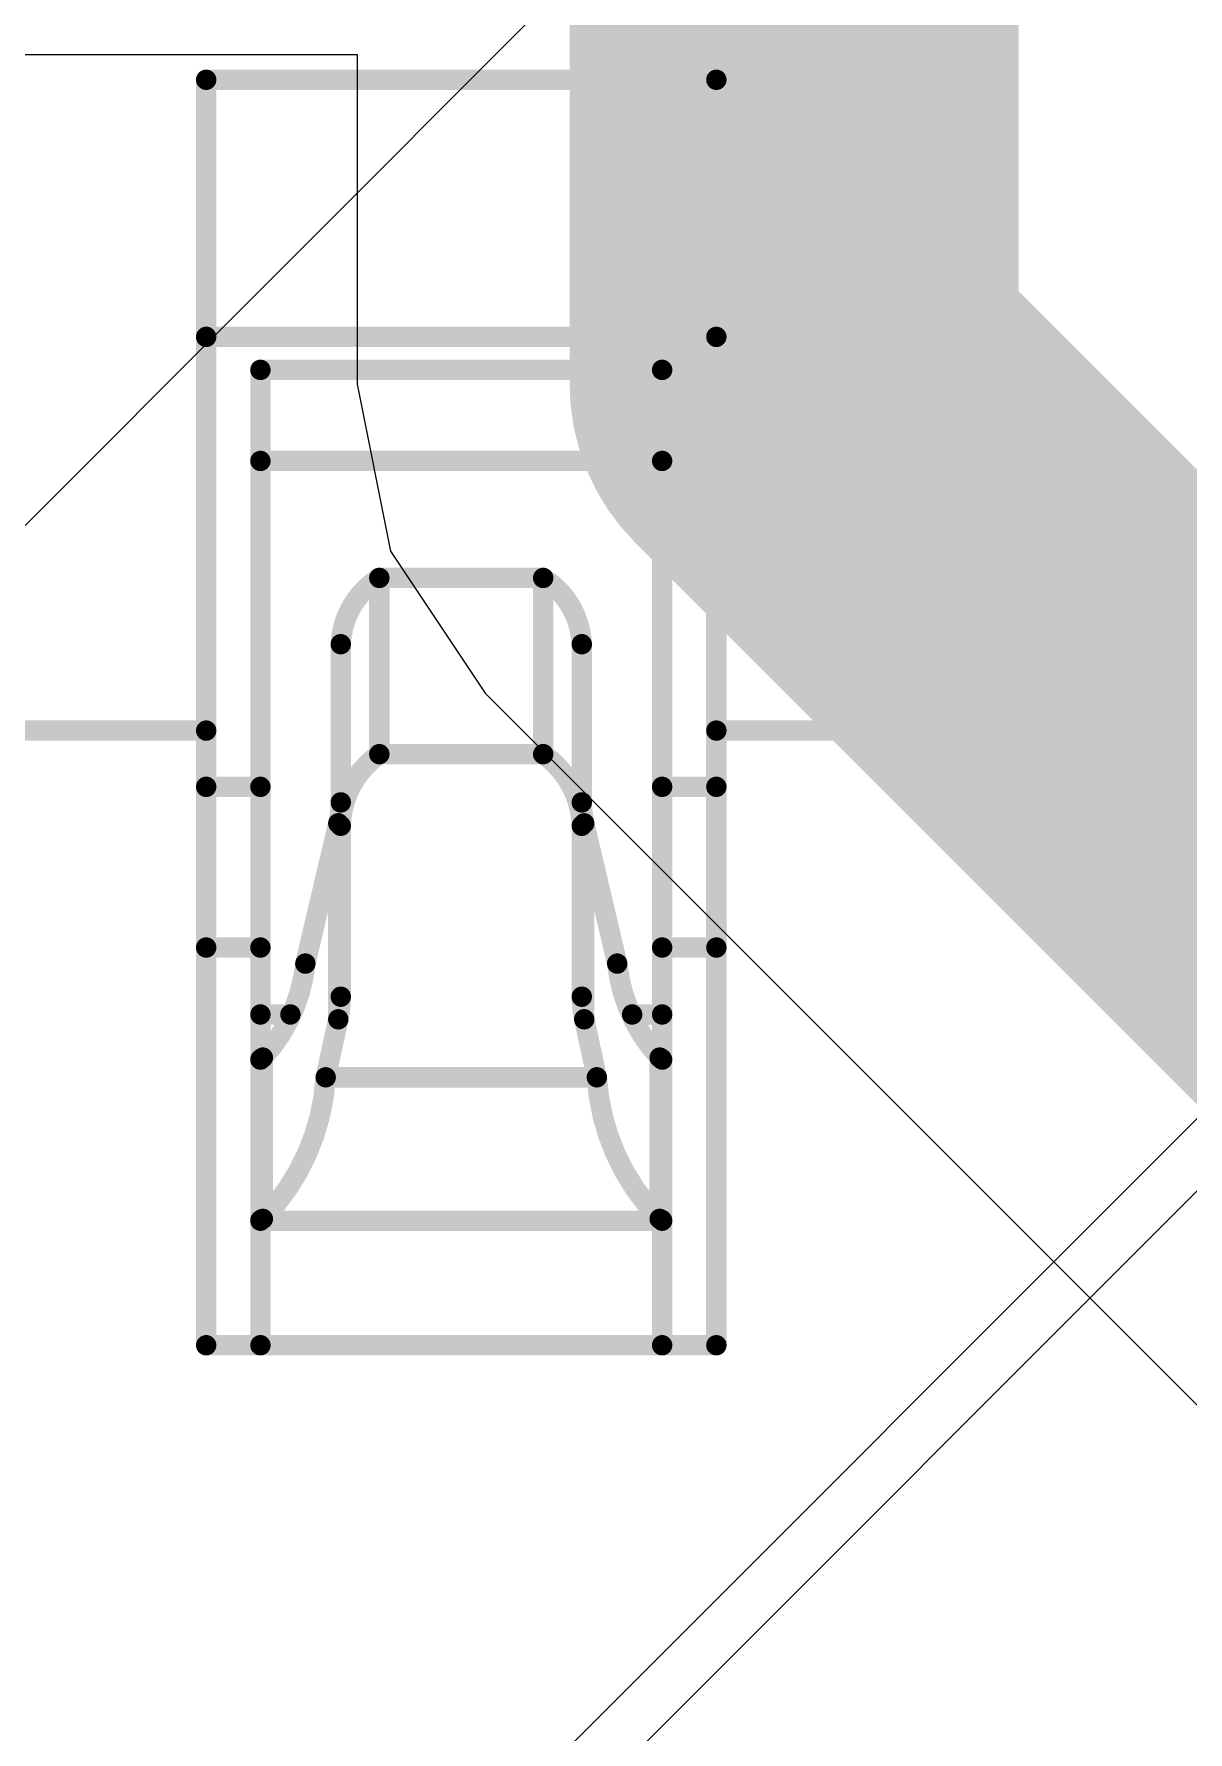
# Model space of a CAD drawing. Header units: inches. Extents: x -11 to 5433, y -4 to 5447.
# Drawn here: x 19.109 to 19.827, y 30.047 to 31.103 of the extents above; entities that cross this region are included whole.
import ezdxf

# ---------------------------------------------------------------- set-up
doc = ezdxf.new("R2010")
doc.units = ezdxf.units.IN
for name, color, linetype in [('Bottom Solder', 6, 'Continuous'), ('Mechanical 4', 56, 'Continuous'), ('Top Layer', 1, 'Continuous'), ('Top Solder', 216, 'Continuous')]:
    doc.layers.add(name, color=color, linetype=linetype)

# ---------------------------------------------------------------- blocks, each defined once
blk = doc.blocks.new('WQFN_30_EP_2_5_4_5__B_27')
at = {"layer": 'Bottom Solder'}
for p in [(-1.4882622, -1.9383248), (-0.9382505999999999, -2.488311)]:
    blk.add_line(p, (-5421.1859699, -5425.6862022), dxfattribs=at)
blk = doc.blocks.new('TL3340AF160QG_48')
at = {"layer": 'Top Solder'}
blk.add_line((0.7722387399999999, 1.95276216), (-5443.02270804, 5441.637178679999), dxfattribs=at)

msp = doc.modelspace()

# ---------------------------------------------------------------- linework, layer by layer
at = {"layer": 'Mechanical 4'}
for points in [[(19.2161541, 31.07494674, 0.0127, 0.0127, 0), (19.5336541, 31.07494674, 0.0127, 0.0127, 0)], [(19.2161541, 30.28744514, 0.0127, 0.0127, 0), (19.2161541, 31.07494674, 0.0127, 0.0127, 0)], [(19.5336541, 30.66994628, 0.0127, 0.0127, 0), (19.5336541, 31.07494674, 0.0127, 0.0127, 0)], [(19.2161541, 30.91494452, 0.0127, 0.0127, 0), (19.5336541, 30.91494452, 0.0127, 0.0127, 0)], [(19.24990562, 30.89440862, 0.0127, 0.0127, 0), (19.49990512, 30.89440862, 0.0127, 0.0127, 0)], [(19.24990562, 30.28744514, 0.0127, 0.0127, 0), (19.24990562, 30.89440862, 0.0127, 0.0127, 0)], [(19.49990512, 30.28744514, 0.0127, 0.0127, 0), (19.49990512, 30.89440862, 0.0127, 0.0127, 0)], [(19.24990562, 30.83773868, 0.0127, 0.0127, 0), (19.49990512, 30.83773868, 0.0127, 0.0127, 0)], [(19.29990552, 30.72369522, 0.0127, 0.0127, -0.2473774344944057), (19.3239136, 30.76494482, 0.0127, 0.0127, 0)], [(19.32391614, 30.76494482, 0.0127, 0.0127, 0), (19.4258946, 30.76494482, 0.0127, 0.0127, 0)], [(19.32391614, 30.65528286, 0.0127, 0.0127, 0), (19.32391614, 30.76494482, 0.0127, 0.0127, 0)], [(19.4258946, 30.65528286, 0.0127, 0.0127, 0), (19.4258946, 30.76494482, 0.0127, 0.0127, 0)], [(19.42589714, 30.76494482, 0.0127, 0.0127, -0.2473774344944055), (19.44990522, 30.72369522, 0.0127, 0.0127, 0)], [(19.29990552, 30.50434844, 0.0127, 0.0127, 0), (19.29990552, 30.72369522, 0.0127, 0.0127, 0)], [(19.44990522, 30.50434844, 0.0127, 0.0127, 0), (19.44990522, 30.72369522, 0.0127, 0.0127, 0)], [(18.8986541, 30.66994628, 0.0127, 0.0127, 0), (19.2161541, 30.66994628, 0.0127, 0.0127, 0)], [(19.5336541, 30.66994628, 0.0127, 0.0127, 0), (19.8511541, 30.66994628, 0.0127, 0.0127, 0)], [(19.5336541, 30.28744514, 0.0127, 0.0127, 0), (19.5336541, 30.66994628, 0.0127, 0.0127, 0)], [(19.29990552, 30.61071348, 0.0127, 0.0127, -0.2374800627721871), (19.3239136, 30.6552854, 0.0127, 0.0127, 0)], [(19.32391614, 30.65528286, 0.0127, 0.0127, 0), (19.4258946, 30.65528286, 0.0127, 0.0127, 0)], [(19.42589714, 30.6552854, 0.0127, 0.0127, -0.2374800627721868), (19.44990522, 30.61071348, 0.0127, 0.0127, 0)], [(19.2161541, 30.63494508, 0.0127, 0.0127, 0), (19.24990562, 30.63494508, 0.0127, 0.0127, 0)], [(19.49990512, 30.63494508, 0.0127, 0.0127, 0), (19.5336541, 30.63494508, 0.0127, 0.0127, 0)], [(19.29990552, 30.62525752, 0.0127, 0.0127, -0.05786385222358645), (19.2983866, 30.61223494, 0.0127, 0.0127, 0)], [(19.45142414, 30.61223494, 0.0127, 0.0127, -0.05786385222314867), (19.44990522, 30.62525752, 0.0127, 0.0127, 0)], [(19.2778634, 30.5249453, 0.0127, 0.0127, 0), (19.2983866, 30.61223494, 0.0127, 0.0127, 0)], [(19.2983866, 30.49027684, 0.0127, 0.0127, 0), (19.2983866, 30.61223494, 0.0127, 0.0127, 0)], [(19.45142414, 30.61223494, 0.0127, 0.0127, 0), (19.4719448, 30.5249453, 0.0127, 0.0127, 0)], [(19.45142414, 30.49027684, 0.0127, 0.0127, 0), (19.45142414, 30.61223494, 0.0127, 0.0127, 0)], [(19.2161541, 30.53494528, 0.0127, 0.0127, 0), (19.24990562, 30.53494528, 0.0127, 0.0127, 0)], [(19.49990512, 30.53494528, 0.0127, 0.0127, 0), (19.5336541, 30.53494528, 0.0127, 0.0127, 0)], [(19.27786594, 30.52494784, 0.0127, 0.0127, -0.1625906327552088), (19.25142454, 30.46645418, 0.0127, 0.0127, 0)], [(19.4983862, 30.46645418, 0.0127, 0.0127, -0.1625906327552086), (19.4719448, 30.52494784, 0.0127, 0.0127, 0)], [(19.29990552, 30.50434844, 0.0127, 0.0127, -0.05365793627952005), (19.2983866, 30.49027684, 0.0127, 0.0127, 0)], [(19.45142414, 30.49027684, 0.0127, 0.0127, -0.0536579362795205), (19.44990522, 30.50434844, 0.0127, 0.0127, 0)], [(19.24990562, 30.49328166, 0.0127, 0.0127, 0), (19.268567, 30.49328166, 0.0127, 0.0127, 0)], [(19.29053292, 30.45417836, 0.0127, 0.0127, 0), (19.2983866, 30.49027684, 0.0127, 0.0127, 0)], [(19.45142414, 30.49027684, 0.0127, 0.0127, 0), (19.45927782, 30.45417836, 0.0127, 0.0127, 0)], [(19.48124374, 30.49328166, 0.0127, 0.0127, 0), (19.49990512, 30.49328166, 0.0127, 0.0127, 0)], [(19.24990562, 30.46521466, 0.0127, 0.0127, -0.01102176087863576), (19.24994118, 30.46530102, 0.0127, 0.0127, 0)], [(19.24994118, 30.46530102, 0.0127, 0.0127, -0.02840440600347524), (19.2499869, 30.46538992, 0.0127, 0.0127, 0)], [(19.2499869, 30.46538992, 0.0127, 0.0127, -0.03504147016529562), (19.25005294, 30.46548644, 0.0127, 0.0127, 0)], [(19.25005294, 30.46548644, 0.0127, 0.0127, -0.03231858312358278), (19.250152, 30.46559312, 0.0127, 0.0127, 0)], [(19.250152, 30.46559312, 0.0127, 0.0127, -0.02446223686651126), (19.25028916, 30.4657125, 0.0127, 0.0127, 0)], [(19.2502917, 30.46570996, 0.0127, 0.0127, -0.01372918962525633), (19.2504695, 30.46584458, 0.0127, 0.0127, 0)], [(19.2504695, 30.46584458, 0.0127, 0.0127, -0.008119992699954212), (19.25068032, 30.46598682, 0.0127, 0.0127, 0)], [(19.25067778, 30.46598936, 0.0127, 0.0127, -0.004820635632250239), (19.250914, 30.46613922, 0.0127, 0.0127, 0)], [(19.250914, 30.46613922, 0.0127, 0.0127, 0), (19.25142454, 30.46645418, 0.0127, 0.0127, 0)], [(19.25142454, 30.36607592, 0.0127, 0.0127, 0), (19.25142454, 30.46645418, 0.0127, 0.0127, 0)], [(19.4983862, 30.46645418, 0.0127, 0.0127, 0), (19.4986529, 30.46629416, 0.0127, 0.0127, 0)], [(19.4983862, 30.36607592, 0.0127, 0.0127, 0), (19.4983862, 30.46645418, 0.0127, 0.0127, 0)], [(19.4986529, 30.46629416, 0.0127, 0.0127, 0), (19.49891198, 30.46613414, 0.0127, 0.0127, 0)], [(19.49890944, 30.4661316, 0.0127, 0.0127, -0.006054857866727827), (19.4991482, 30.46598174, 0.0127, 0.0127, 0)], [(19.49915074, 30.46598428, 0.0127, 0.0127, -0.01073696927372486), (19.49935648, 30.46584204, 0.0127, 0.0127, 0)], [(19.49935648, 30.4658395, 0.0127, 0.0127, -0.01856237101854592), (19.49952158, 30.4657125, 0.0127, 0.0127, 0)], [(19.49952158, 30.46571504, 0.0127, 0.0127, -0.02338621049264656), (19.49964604, 30.4655982, 0.0127, 0.0127, 0)], [(19.49964604, 30.46559565999999, 0.0127, 0.0127, -0.05432145111928067), (19.49980606, 30.465395, 0.0127, 0.0127, 0)], [(19.4998086, 30.46539754, 0.0127, 0.0127, -0.02859688060464257), (19.49990766, 30.46521466, 0.0127, 0.0127, 0)], [(19.29053292, 30.4541809, 0.0127, 0.0127, -0.1798939642534223), (19.25142454, 30.36607592, 0.0127, 0.0127, 0)], [(19.29053292, 30.45417836, 0.0127, 0.0127, 0), (19.45927782, 30.45417836, 0.0127, 0.0127, 0)], [(19.4983862, 30.36607592, 0.0127, 0.0127, -0.1798939642534224), (19.45927782, 30.4541809, 0.0127, 0.0127, 0)], [(19.24990562, 30.36514628, 0.0127, 0.0127, -0.01323430967770644), (19.24994118, 30.36521231999999, 0.0127, 0.0127, 0)], [(19.24990562, 30.36494562, 0.0127, 0.0127, 0), (19.49990512, 30.36494562, 0.0127, 0.0127, 0)], [(19.24994118, 30.36521231999999, 0.0127, 0.0127, -0.03268862865719779), (19.2499869, 30.36528089999999, 0.0127, 0.0127, 0)], [(19.2499869, 30.36527582, 0.0127, 0.0127, -0.03744583018768631), (19.25005294, 30.36534948, 0.0127, 0.0127, 0)], [(19.25005294, 30.36534948, 0.0127, 0.0127, -0.03188120473419625), (19.250152, 30.36542822, 0.0127, 0.0127, 0)], [(19.25014946, 30.36543076, 0.0127, 0.0127, -0.02261994762672872), (19.25028916, 30.3655222, 0.0127, 0.0127, 0)], [(19.25028916, 30.36551966, 0.0127, 0.0127, -0.0122088924445399), (19.25046696, 30.36561872, 0.0127, 0.0127, 0)], [(19.25046696, 30.36561872, 0.0127, 0.0127, -0.007070305474893967), (19.25067778, 30.3657254, 0.0127, 0.0127, 0)], [(19.25067778, 30.3657254, 0.0127, 0.0127, 0), (19.250914, 30.3658397, 0.0127, 0.0127, 0)], [(19.250914, 30.3658397, 0.0127, 0.0127, 0), (19.25142454, 30.36607592, 0.0127, 0.0127, 0)], [(19.4983862, 30.36607592, 0.0127, 0.0127, 0), (19.4986529, 30.365954, 0.0127, 0.0127, 0)], [(19.4986529, 30.365954, 0.0127, 0.0127, 0), (19.49891198, 30.36583716, 0.0127, 0.0127, 0)], [(19.49891198, 30.36583716, 0.0127, 0.0127, -0.005205334042010507), (19.49915074, 30.3657254, 0.0127, 0.0127, 0)], [(19.4991482, 30.36572286, 0.0127, 0.0127, -0.009375622313327314), (19.49935394, 30.36561618, 0.0127, 0.0127, 0)], [(19.49935394, 30.36561618, 0.0127, 0.0127, -0.01668702488287746), (19.49952158, 30.36551966, 0.0127, 0.0127, 0)], [(19.49952158, 30.36551966, 0.0127, 0.0127, -0.02199391693032645), (19.49964604, 30.3654333, 0.0127, 0.0127, 0)], [(19.4996435, 30.3654333, 0.0127, 0.0127, -0.02675089184307707), (19.49973748, 30.36535456, 0.0127, 0.0127, 0)], [(19.49974002, 30.36535456, 0.0127, 0.0127, -0.02828763819369805), (19.4998086, 30.36528344, 0.0127, 0.0127, 0)], [(19.4998086, 30.36528344, 0.0127, 0.0127, -0.03260546147382062), (19.49990512, 30.36514628, 0.0127, 0.0127, 0)], [(19.2161541, 30.28744514, 0.0127, 0.0127, 0), (19.5336541, 30.28744514, 0.0127, 0.0127, 0)]]:
    msp.add_lwpolyline(points, format="xyseb", dxfattribs=at)
for points in [[(19.2129791, 31.07494674, 0.00635, 0.00635, 1), (19.2193291, 31.07494674, 0.00635, 0.00635, 1)], [(19.2129791, 31.07494674, 0.00635, 0.00635, 1), (19.2193291, 31.07494674, 0.00635, 0.00635, 1)], [(19.5304791, 31.07494674, 0.00635, 0.00635, 1), (19.5368291, 31.07494674, 0.00635, 0.00635, 1)], [(19.5304791, 31.07494674, 0.00635, 0.00635, 1), (19.5368291, 31.07494674, 0.00635, 0.00635, 1)], [(19.2129791, 30.91494452, 0.00635, 0.00635, 1), (19.2193291, 30.91494452, 0.00635, 0.00635, 1)], [(19.5304791, 30.91494452, 0.00635, 0.00635, 1), (19.5368291, 30.91494452, 0.00635, 0.00635, 1)], [(19.24673062, 30.89440862, 0.00635, 0.00635, 1), (19.25308062, 30.89440862, 0.00635, 0.00635, 1)], [(19.24673062, 30.89440862, 0.00635, 0.00635, 1), (19.25308062, 30.89440862, 0.00635, 0.00635, 1)], [(19.49673012, 30.89440862, 0.00635, 0.00635, 1), (19.50308012, 30.89440862, 0.00635, 0.00635, 1)], [(19.49673012, 30.89440862, 0.00635, 0.00635, 1), (19.50308012, 30.89440862, 0.00635, 0.00635, 1)], [(19.24673062, 30.83773868, 0.00635, 0.00635, 1), (19.25308062, 30.83773868, 0.00635, 0.00635, 1)], [(19.49673012, 30.83773868, 0.00635, 0.00635, 1), (19.50308012, 30.83773868, 0.00635, 0.00635, 1)], [(19.3207386, 30.76494482, 0.00635, 0.00635, 1), (19.3270886, 30.76494482, 0.00635, 0.00635, 1)], [(19.32074114, 30.76494482, 0.00635, 0.00635, 1), (19.32709114, 30.76494482, 0.00635, 0.00635, 1)], [(19.32074114, 30.76494482, 0.00635, 0.00635, 1), (19.32709114, 30.76494482, 0.00635, 0.00635, 1)], [(19.4227196, 30.76494482, 0.00635, 0.00635, 1), (19.4290696, 30.76494482, 0.00635, 0.00635, 1)], [(19.4227196, 30.76494482, 0.00635, 0.00635, 1), (19.4290696, 30.76494482, 0.00635, 0.00635, 1)], [(19.42272214, 30.76494482, 0.00635, 0.00635, 1), (19.42907214, 30.76494482, 0.00635, 0.00635, 1)], [(19.29673052, 30.72369522, 0.00635, 0.00635, 1), (19.30308052, 30.72369522, 0.00635, 0.00635, 1)], [(19.29673052, 30.72369522, 0.00635, 0.00635, 1), (19.30308052, 30.72369522, 0.00635, 0.00635, 1)], [(19.44673022, 30.72369522, 0.00635, 0.00635, 1), (19.45308022, 30.72369522, 0.00635, 0.00635, 1)], [(19.44673022, 30.72369522, 0.00635, 0.00635, 1), (19.45308022, 30.72369522, 0.00635, 0.00635, 1)], [(19.2129791, 30.66994628, 0.00635, 0.00635, 1), (19.2193291, 30.66994628, 0.00635, 0.00635, 1)], [(19.5304791, 30.66994628, 0.00635, 0.00635, 1), (19.5368291, 30.66994628, 0.00635, 0.00635, 1)], [(19.5304791, 30.66994628, 0.00635, 0.00635, 1), (19.5368291, 30.66994628, 0.00635, 0.00635, 1)], [(19.5304791, 30.66994628, 0.00635, 0.00635, 1), (19.5368291, 30.66994628, 0.00635, 0.00635, 1)], [(19.3207386, 30.6552854, 0.00635, 0.00635, 1), (19.3270886, 30.6552854, 0.00635, 0.00635, 1)], [(19.32074114, 30.65528286, 0.00635, 0.00635, 1), (19.32709114, 30.65528286, 0.00635, 0.00635, 1)], [(19.32074114, 30.65528286, 0.00635, 0.00635, 1), (19.32709114, 30.65528286, 0.00635, 0.00635, 1)], [(19.4227196, 30.65528286, 0.00635, 0.00635, 1), (19.4290696, 30.65528286, 0.00635, 0.00635, 1)], [(19.4227196, 30.65528286, 0.00635, 0.00635, 1), (19.4290696, 30.65528286, 0.00635, 0.00635, 1)], [(19.42272214, 30.6552854, 0.00635, 0.00635, 1), (19.42907214, 30.6552854, 0.00635, 0.00635, 1)], [(19.2129791, 30.63494508, 0.00635, 0.00635, 1), (19.2193291, 30.63494508, 0.00635, 0.00635, 1)], [(19.24673062, 30.63494508, 0.00635, 0.00635, 1), (19.25308062, 30.63494508, 0.00635, 0.00635, 1)], [(19.49673012, 30.63494508, 0.00635, 0.00635, 1), (19.50308012, 30.63494508, 0.00635, 0.00635, 1)], [(19.5304791, 30.63494508, 0.00635, 0.00635, 1), (19.5368291, 30.63494508, 0.00635, 0.00635, 1)], [(19.29673052, 30.62525752, 0.00635, 0.00635, 1), (19.30308052, 30.62525752, 0.00635, 0.00635, 1)], [(19.44673022, 30.62525752, 0.00635, 0.00635, 1), (19.45308022, 30.62525752, 0.00635, 0.00635, 1)], [(19.2952116, 30.61223494, 0.00635, 0.00635, 1), (19.3015616, 30.61223494, 0.00635, 0.00635, 1)], [(19.2952116, 30.61223494, 0.00635, 0.00635, 1), (19.3015616, 30.61223494, 0.00635, 0.00635, 1)], [(19.2952116, 30.61223494, 0.00635, 0.00635, 1), (19.3015616, 30.61223494, 0.00635, 0.00635, 1)], [(19.29673052, 30.61071348, 0.00635, 0.00635, 1), (19.30308052, 30.61071348, 0.00635, 0.00635, 1)], [(19.44673022, 30.61071348, 0.00635, 0.00635, 1), (19.45308022, 30.61071348, 0.00635, 0.00635, 1)], [(19.44824914, 30.61223494, 0.00635, 0.00635, 1), (19.45459914, 30.61223494, 0.00635, 0.00635, 1)], [(19.44824914, 30.61223494, 0.00635, 0.00635, 1), (19.45459914, 30.61223494, 0.00635, 0.00635, 1)], [(19.44824914, 30.61223494, 0.00635, 0.00635, 1), (19.45459914, 30.61223494, 0.00635, 0.00635, 1)], [(19.2129791, 30.53494528, 0.00635, 0.00635, 1), (19.2193291, 30.53494528, 0.00635, 0.00635, 1)], [(19.24673062, 30.53494528, 0.00635, 0.00635, 1), (19.25308062, 30.53494528, 0.00635, 0.00635, 1)], [(19.49673012, 30.53494528, 0.00635, 0.00635, 1), (19.50308012, 30.53494528, 0.00635, 0.00635, 1)], [(19.5304791, 30.53494528, 0.00635, 0.00635, 1), (19.5368291, 30.53494528, 0.00635, 0.00635, 1)], [(19.2746884, 30.5249453, 0.00635, 0.00635, 1), (19.2810384, 30.5249453, 0.00635, 0.00635, 1)], [(19.27469094, 30.52494784, 0.00635, 0.00635, 1), (19.28104094, 30.52494784, 0.00635, 0.00635, 1)], [(19.4687698, 30.52494784, 0.00635, 0.00635, 1), (19.4751198, 30.52494784, 0.00635, 0.00635, 1)], [(19.4687698, 30.5249453, 0.00635, 0.00635, 1), (19.4751198, 30.5249453, 0.00635, 0.00635, 1)], [(19.29673052, 30.50434844, 0.00635, 0.00635, 1), (19.30308052, 30.50434844, 0.00635, 0.00635, 1)], [(19.29673052, 30.50434844, 0.00635, 0.00635, 1), (19.30308052, 30.50434844, 0.00635, 0.00635, 1)], [(19.44673022, 30.50434844, 0.00635, 0.00635, 1), (19.45308022, 30.50434844, 0.00635, 0.00635, 1)], [(19.44673022, 30.50434844, 0.00635, 0.00635, 1), (19.45308022, 30.50434844, 0.00635, 0.00635, 1)], [(19.24673062, 30.49328166, 0.00635, 0.00635, 1), (19.25308062, 30.49328166, 0.00635, 0.00635, 1)], [(19.265392, 30.49328166, 0.00635, 0.00635, 1), (19.271742, 30.49328166, 0.00635, 0.00635, 1)], [(19.2952116, 30.49027684, 0.00635, 0.00635, 1), (19.3015616, 30.49027684, 0.00635, 0.00635, 1)], [(19.2952116, 30.49027684, 0.00635, 0.00635, 1), (19.3015616, 30.49027684, 0.00635, 0.00635, 1)], [(19.2952116, 30.49027684, 0.00635, 0.00635, 1), (19.3015616, 30.49027684, 0.00635, 0.00635, 1)], [(19.44824914, 30.49027684, 0.00635, 0.00635, 1), (19.45459914, 30.49027684, 0.00635, 0.00635, 1)], [(19.44824914, 30.49027684, 0.00635, 0.00635, 1), (19.45459914, 30.49027684, 0.00635, 0.00635, 1)], [(19.44824914, 30.49027684, 0.00635, 0.00635, 1), (19.45459914, 30.49027684, 0.00635, 0.00635, 1)], [(19.47806874, 30.49328166, 0.00635, 0.00635, 1), (19.48441874, 30.49328166, 0.00635, 0.00635, 1)], [(19.49673012, 30.49328166, 0.00635, 0.00635, 1), (19.50308012, 30.49328166, 0.00635, 0.00635, 1)], [(19.24673062, 30.46521466, 0.00635, 0.00635, 1), (19.25308062, 30.46521466, 0.00635, 0.00635, 1)], [(19.24676618, 30.46530102, 0.00635, 0.00635, 1), (19.25311618, 30.46530102, 0.00635, 0.00635, 1)], [(19.24676618, 30.46530102, 0.00635, 0.00635, 1), (19.25311618, 30.46530102, 0.00635, 0.00635, 1)], [(19.2468119, 30.46538992, 0.00635, 0.00635, 1), (19.2531619, 30.46538992, 0.00635, 0.00635, 1)], [(19.2468119, 30.46538992, 0.00635, 0.00635, 1), (19.2531619, 30.46538992, 0.00635, 0.00635, 1)], [(19.24687794, 30.46548644, 0.00635, 0.00635, 1), (19.25322794, 30.46548644, 0.00635, 0.00635, 1)], [(19.24687794, 30.46548644, 0.00635, 0.00635, 1), (19.25322794, 30.46548644, 0.00635, 0.00635, 1)], [(19.246977, 30.46559312, 0.00635, 0.00635, 1), (19.253327, 30.46559312, 0.00635, 0.00635, 1)], [(19.246977, 30.46559312, 0.00635, 0.00635, 1), (19.253327, 30.46559312, 0.00635, 0.00635, 1)], [(19.24711416, 30.4657125, 0.00635, 0.00635, 1), (19.25346416, 30.4657125, 0.00635, 0.00635, 1)], [(19.2471167, 30.46570996, 0.00635, 0.00635, 1), (19.2534667, 30.46570996, 0.00635, 0.00635, 1)], [(19.2472945, 30.46584458, 0.00635, 0.00635, 1), (19.2536445, 30.46584458, 0.00635, 0.00635, 1)], [(19.2472945, 30.46584458, 0.00635, 0.00635, 1), (19.2536445, 30.46584458, 0.00635, 0.00635, 1)], [(19.24750278, 30.46598936, 0.00635, 0.00635, 1), (19.25385278, 30.46598936, 0.00635, 0.00635, 1)], [(19.24750532, 30.46598682, 0.00635, 0.00635, 1), (19.25385532, 30.46598682, 0.00635, 0.00635, 1)], [(19.247739, 30.46613922, 0.00635, 0.00635, 1), (19.254089, 30.46613922, 0.00635, 0.00635, 1)], [(19.247739, 30.46613922, 0.00635, 0.00635, 1), (19.254089, 30.46613922, 0.00635, 0.00635, 1)], [(19.24824954, 30.46645418, 0.00635, 0.00635, 1), (19.25459954, 30.46645418, 0.00635, 0.00635, 1)], [(19.24824954, 30.46645418, 0.00635, 0.00635, 1), (19.25459954, 30.46645418, 0.00635, 0.00635, 1)], [(19.24824954, 30.46645418, 0.00635, 0.00635, 1), (19.25459954, 30.46645418, 0.00635, 0.00635, 1)], [(19.4952112, 30.46645418, 0.00635, 0.00635, 1), (19.5015612, 30.46645418, 0.00635, 0.00635, 1)], [(19.4952112, 30.46645418, 0.00635, 0.00635, 1), (19.5015612, 30.46645418, 0.00635, 0.00635, 1)], [(19.4952112, 30.46645418, 0.00635, 0.00635, 1), (19.5015612, 30.46645418, 0.00635, 0.00635, 1)], [(19.4954779, 30.46629416, 0.00635, 0.00635, 1), (19.5018279, 30.46629416, 0.00635, 0.00635, 1)], [(19.4954779, 30.46629416, 0.00635, 0.00635, 1), (19.5018279, 30.46629416, 0.00635, 0.00635, 1)], [(19.49573444, 30.4661316, 0.00635, 0.00635, 1), (19.50208444, 30.4661316, 0.00635, 0.00635, 1)], [(19.49573698, 30.46613414, 0.00635, 0.00635, 1), (19.50208698, 30.46613414, 0.00635, 0.00635, 1)], [(19.4959732, 30.46598174, 0.00635, 0.00635, 1), (19.5023232, 30.46598174, 0.00635, 0.00635, 1)], [(19.49597574, 30.46598428, 0.00635, 0.00635, 1), (19.50232574, 30.46598428, 0.00635, 0.00635, 1)], [(19.49618148, 30.46584204, 0.00635, 0.00635, 1), (19.50253148, 30.46584204, 0.00635, 0.00635, 1)], [(19.49618148, 30.4658395, 0.00635, 0.00635, 1), (19.50253148, 30.4658395, 0.00635, 0.00635, 1)], [(19.49634658, 30.46571504, 0.00635, 0.00635, 1), (19.50269658, 30.46571504, 0.00635, 0.00635, 1)], [(19.49634658, 30.4657125, 0.00635, 0.00635, 1), (19.50269658, 30.4657125, 0.00635, 0.00635, 1)], [(19.49647104, 30.4655982, 0.00635, 0.00635, 1), (19.50282104, 30.4655982, 0.00635, 0.00635, 1)], [(19.49647104, 30.46559565999999, 0.00635, 0.00635, 1), (19.50282104, 30.46559565999999, 0.00635, 0.00635, 1)], [(19.49663106, 30.465395, 0.00635, 0.00635, 1), (19.50298106, 30.465395, 0.00635, 0.00635, 1)], [(19.4966336, 30.46539754, 0.00635, 0.00635, 1), (19.5029836, 30.46539754, 0.00635, 0.00635, 1)], [(19.49673266, 30.46521466, 0.00635, 0.00635, 1), (19.50308266, 30.46521466, 0.00635, 0.00635, 1)], [(19.28735792, 30.4541809, 0.00635, 0.00635, 1), (19.29370792, 30.4541809, 0.00635, 0.00635, 1)], [(19.28735792, 30.45417836, 0.00635, 0.00635, 1), (19.29370792, 30.45417836, 0.00635, 0.00635, 1)], [(19.28735792, 30.45417836, 0.00635, 0.00635, 1), (19.29370792, 30.45417836, 0.00635, 0.00635, 1)], [(19.45610282, 30.4541809, 0.00635, 0.00635, 1), (19.46245282, 30.4541809, 0.00635, 0.00635, 1)], [(19.45610282, 30.45417836, 0.00635, 0.00635, 1), (19.46245282, 30.45417836, 0.00635, 0.00635, 1)], [(19.45610282, 30.45417836, 0.00635, 0.00635, 1), (19.46245282, 30.45417836, 0.00635, 0.00635, 1)], [(19.24673062, 30.36514628, 0.00635, 0.00635, 1), (19.25308062, 30.36514628, 0.00635, 0.00635, 1)], [(19.24673062, 30.36494562, 0.00635, 0.00635, 1), (19.25308062, 30.36494562, 0.00635, 0.00635, 1)], [(19.24676618, 30.36521231999999, 0.00635, 0.00635, 1), (19.25311618, 30.36521231999999, 0.00635, 0.00635, 1)], [(19.24676618, 30.36521231999999, 0.00635, 0.00635, 1), (19.25311618, 30.36521231999999, 0.00635, 0.00635, 1)], [(19.2468119, 30.36528089999999, 0.00635, 0.00635, 1), (19.2531619, 30.36528089999999, 0.00635, 0.00635, 1)], [(19.2468119, 30.36527582, 0.00635, 0.00635, 1), (19.2531619, 30.36527582, 0.00635, 0.00635, 1)], [(19.24687794, 30.36534948, 0.00635, 0.00635, 1), (19.25322794, 30.36534948, 0.00635, 0.00635, 1)], [(19.24687794, 30.36534948, 0.00635, 0.00635, 1), (19.25322794, 30.36534948, 0.00635, 0.00635, 1)], [(19.24697446, 30.36543076, 0.00635, 0.00635, 1), (19.25332446, 30.36543076, 0.00635, 0.00635, 1)], [(19.246977, 30.36542822, 0.00635, 0.00635, 1), (19.253327, 30.36542822, 0.00635, 0.00635, 1)], [(19.24711416, 30.3655222, 0.00635, 0.00635, 1), (19.25346416, 30.3655222, 0.00635, 0.00635, 1)], [(19.24711416, 30.36551966, 0.00635, 0.00635, 1), (19.25346416, 30.36551966, 0.00635, 0.00635, 1)], [(19.24729196, 30.36561872, 0.00635, 0.00635, 1), (19.25364196, 30.36561872, 0.00635, 0.00635, 1)], [(19.24729196, 30.36561872, 0.00635, 0.00635, 1), (19.25364196, 30.36561872, 0.00635, 0.00635, 1)], [(19.24750278, 30.3657254, 0.00635, 0.00635, 1), (19.25385278, 30.3657254, 0.00635, 0.00635, 1)], [(19.24750278, 30.3657254, 0.00635, 0.00635, 1), (19.25385278, 30.3657254, 0.00635, 0.00635, 1)], [(19.247739, 30.3658397, 0.00635, 0.00635, 1), (19.254089, 30.3658397, 0.00635, 0.00635, 1)], [(19.247739, 30.3658397, 0.00635, 0.00635, 1), (19.254089, 30.3658397, 0.00635, 0.00635, 1)], [(19.24824954, 30.36607592, 0.00635, 0.00635, 1), (19.25459954, 30.36607592, 0.00635, 0.00635, 1)], [(19.24824954, 30.36607592, 0.00635, 0.00635, 1), (19.25459954, 30.36607592, 0.00635, 0.00635, 1)], [(19.24824954, 30.36607592, 0.00635, 0.00635, 1), (19.25459954, 30.36607592, 0.00635, 0.00635, 1)], [(19.4952112, 30.36607592, 0.00635, 0.00635, 1), (19.5015612, 30.36607592, 0.00635, 0.00635, 1)], [(19.4952112, 30.36607592, 0.00635, 0.00635, 1), (19.5015612, 30.36607592, 0.00635, 0.00635, 1)], [(19.4952112, 30.36607592, 0.00635, 0.00635, 1), (19.5015612, 30.36607592, 0.00635, 0.00635, 1)], [(19.4954779, 30.365954, 0.00635, 0.00635, 1), (19.5018279, 30.365954, 0.00635, 0.00635, 1)], [(19.4954779, 30.365954, 0.00635, 0.00635, 1), (19.5018279, 30.365954, 0.00635, 0.00635, 1)], [(19.49573698, 30.36583716, 0.00635, 0.00635, 1), (19.50208698, 30.36583716, 0.00635, 0.00635, 1)], [(19.49573698, 30.36583716, 0.00635, 0.00635, 1), (19.50208698, 30.36583716, 0.00635, 0.00635, 1)], [(19.4959732, 30.36572286, 0.00635, 0.00635, 1), (19.5023232, 30.36572286, 0.00635, 0.00635, 1)], [(19.49597574, 30.3657254, 0.00635, 0.00635, 1), (19.50232574, 30.3657254, 0.00635, 0.00635, 1)], [(19.49617894, 30.36561618, 0.00635, 0.00635, 1), (19.50252894, 30.36561618, 0.00635, 0.00635, 1)], [(19.49617894, 30.36561618, 0.00635, 0.00635, 1), (19.50252894, 30.36561618, 0.00635, 0.00635, 1)], [(19.49634658, 30.36551966, 0.00635, 0.00635, 1), (19.50269658, 30.36551966, 0.00635, 0.00635, 1)], [(19.49634658, 30.36551966, 0.00635, 0.00635, 1), (19.50269658, 30.36551966, 0.00635, 0.00635, 1)], [(19.4964685, 30.3654333, 0.00635, 0.00635, 1), (19.5028185, 30.3654333, 0.00635, 0.00635, 1)], [(19.49647104, 30.3654333, 0.00635, 0.00635, 1), (19.50282104, 30.3654333, 0.00635, 0.00635, 1)], [(19.49656248, 30.36535456, 0.00635, 0.00635, 1), (19.50291248, 30.36535456, 0.00635, 0.00635, 1)], [(19.49656502, 30.36535456, 0.00635, 0.00635, 1), (19.50291502, 30.36535456, 0.00635, 0.00635, 1)], [(19.4966336, 30.36528344, 0.00635, 0.00635, 1), (19.5029836, 30.36528344, 0.00635, 0.00635, 1)], [(19.4966336, 30.36528344, 0.00635, 0.00635, 1), (19.5029836, 30.36528344, 0.00635, 0.00635, 1)], [(19.49673012, 30.36514628, 0.00635, 0.00635, 1), (19.50308012, 30.36514628, 0.00635, 0.00635, 1)], [(19.49673012, 30.36494562, 0.00635, 0.00635, 1), (19.50308012, 30.36494562, 0.00635, 0.00635, 1)], [(19.2129791, 30.28744514, 0.00635, 0.00635, 1), (19.2193291, 30.28744514, 0.00635, 0.00635, 1)], [(19.2129791, 30.28744514, 0.00635, 0.00635, 1), (19.2193291, 30.28744514, 0.00635, 0.00635, 1)], [(19.24673062, 30.28744514, 0.00635, 0.00635, 1), (19.25308062, 30.28744514, 0.00635, 0.00635, 1)], [(19.49673012, 30.28744514, 0.00635, 0.00635, 1), (19.50308012, 30.28744514, 0.00635, 0.00635, 1)], [(19.5304791, 30.28744514, 0.00635, 0.00635, 1), (19.5368291, 30.28744514, 0.00635, 0.00635, 1)], [(19.5304791, 30.28744514, 0.00635, 0.00635, 1), (19.5368291, 30.28744514, 0.00635, 0.00635, 1)]]:
    msp.add_lwpolyline(points, format="xyseb", close=True, dxfattribs=at)
at = {"layer": 'Top Layer'}
for p, q in [((18.78110036, 31.09074808), (19.31007568, 31.09074808)), ((19.31007568, 31.09074808), (19.31007568, 30.88557196)), ((19.31007568, 30.88557196), (19.33077414, 30.7815107)), ((19.33077414, 30.7815107), (19.38971992, 30.69329141999999)), ((19.38971992, 30.69329141999999), (20.0625456, 30.02046574))]:
    msp.add_line(p, q, dxfattribs=at)
for points in [[(19.58200046, 30.88557196, 0.2794, 0.2794, 0), (19.58200046, 31.92134586, 0.2794, 0.2794, 0)], [(19.58200046, 30.88557196, 0.2794, 0.2794, 0), (20.25482614, 30.21274628, 0.2794, 0.2794, 0)]]:
    msp.add_lwpolyline(points, format="xyseb", dxfattribs=at)
msp.add_lwpolyline([(19.51215046, 30.88557196, 0.1397, 0.1397, 1), (19.65185046, 30.88557196, 0.1397, 0.1397, 1)], format="xyseb", close=True, dxfattribs=at)
msp.add_lwpolyline([(19.51215046, 30.88557196, 0.1397, 0.1397, 1), (19.65185046, 30.88557196, 0.1397, 0.1397, 1)], format="xyseb", close=True, dxfattribs=at)

# ---------------------------------------------------------------- block references
for name, p, rotation in [('TL3340AF160QG_48', (-8.78504466, 4.4704), 270), ('WQFN_30_EP_2_5_4_5__B_27', (11.66616412, 21.80690584), 180)]:
    msp.add_blockref(name, p, dxfattribs=dict(rotation=rotation))

doc.saveas('drawing.dxf')
